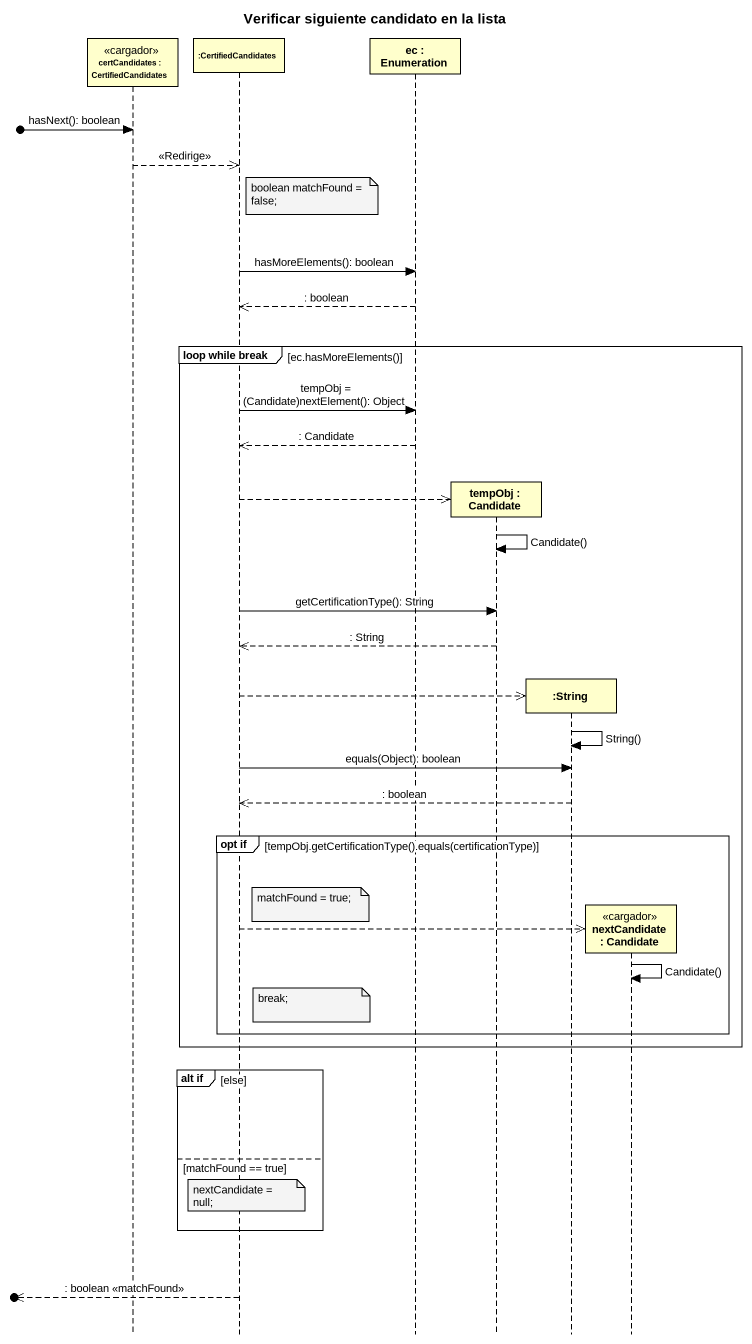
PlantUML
@startuml
title Verificar siguiente candidato en la lista
hide footbox
participant "certCandidates : CertifiedCandidates" as certCandidates <<cargador>>
participant ":CertifiedCandidates" as CertifiedCandidates
participant "ec : Enumeration" as ec
participant "tempObj : Candidate" as tempObj
participant ":String" as String
participant "nextCandidate : Candidate" as nextCandidate <<cargador>>

[o-> certCandidates : hasNext(): boolean
certCandidates -->> CertifiedCandidates : <<Redirige>>
note right of CertifiedCandidates : boolean matchFound = false;
CertifiedCandidates -> ec : hasMoreElements(): boolean
ec -->> CertifiedCandidates : : boolean
group loop while break [ec.hasMoreElements()]
  CertifiedCandidates -> ec : tempObj = (Candidate)nextElement(): Object
  ec -->> CertifiedCandidates : : Candidate
  CertifiedCandidates -->> tempObj **
  tempObj -> tempObj : Candidate()
  CertifiedCandidates -> tempObj : getCertificationType(): String
  tempObj -->> CertifiedCandidates : : String
  CertifiedCandidates -->> String **
  String -> String : String()
  CertifiedCandidates -> String : equals(Object): boolean
  String -->> CertifiedCandidates : : boolean
  group opt if [tempObj.getCertificationType().equals(certificationType)]
    note right of CertifiedCandidates : matchFound = true;
    CertifiedCandidates -->> nextCandidate **
    nextCandidate -> nextCandidate : Candidate()
    note right of CertifiedCandidates : break;
  end
end
group alt if [else]
else matchFound == true
  note over CertifiedCandidates : nextCandidate = null;
end
[o<<-- CertifiedCandidates : : boolean <<matchFound>>
@enduml
